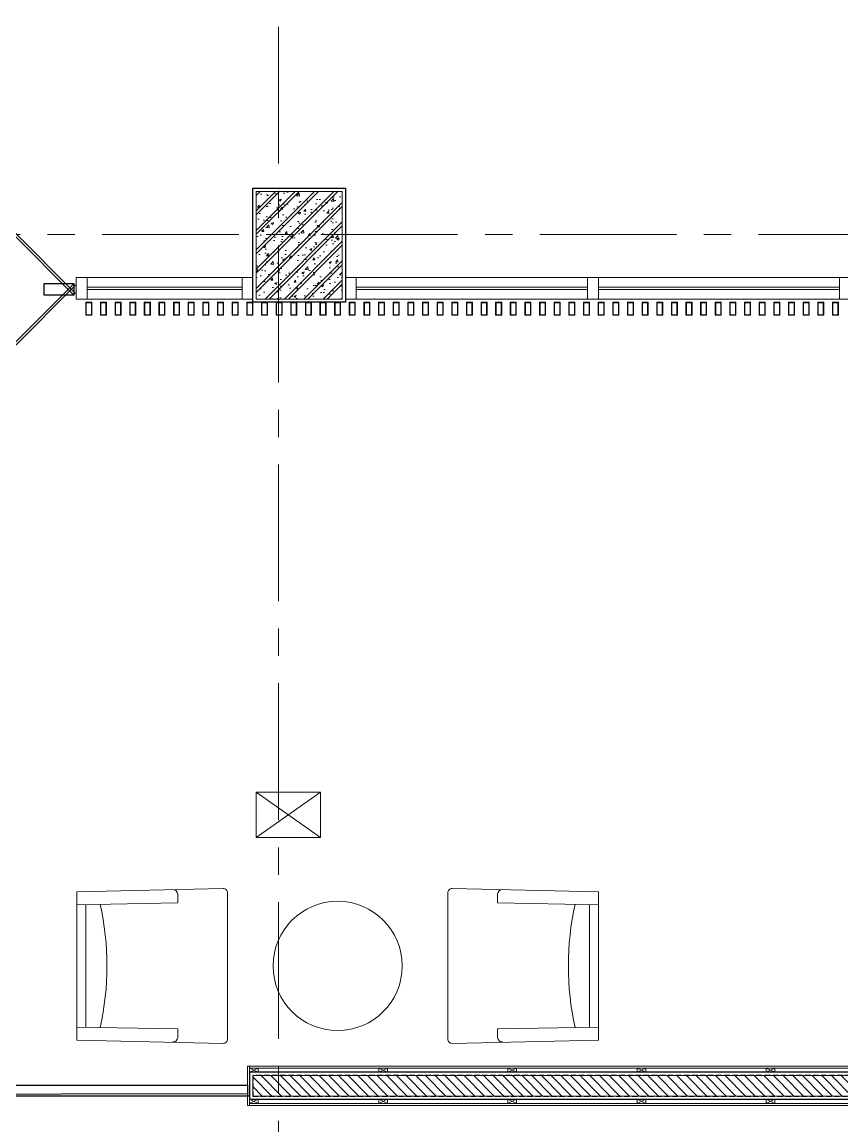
# Model space of a CAD drawing. Header units: millimetres. Extents: x -343543 to 400519, y -115663 to 104219.
# Drawn here: x -323555 to -319747, y -44139 to -39014 of the extents above; entities that cross this region are included whole.
import ezdxf
from ezdxf.xclip import XClip

# ---------------------------------------------------------------- set-up
doc = ezdxf.new("R2010")
doc.units = ezdxf.units.MM
doc.header["$XCLIPFRAME"] = 0
doc.linetypes.add('XREF MAT BANG TUONG XAY$0$CENTER', pattern=[50.800000000000004, 31.75, -6.35, 6.35, -6.35])
doc.linetypes.add('XREF MAT BANG TUONG XAY$0$HIDDEN', pattern=[0.375, 0.25, -0.125])
doc.layers.get('0').update_dxf_attribs({"color": 231, "lineweight": 0})
for name, color, linetype, lineweight in [('A-PATT', 252, 'Continuous', 9), ('A-SYMBOLS', 10, 'Continuous', 13), ('XREF MAT BANG TUONG XAY$0$$0$A-FINE', 8, 'Continuous', 25), ('XREF MAT BANG TUONG XAY$0$01.Xref _MB T1$0$A-WALL-INT', 8, 'Continuous', 9), ('XREF MAT BANG TUONG XAY$0$01.Xref _MB T2-Mai$0$$0$A-DOOR', 8, 'Continuous', 9), ('XREF MAT BANG TUONG XAY$0$A-GRID', 8, 'XREF MAT BANG TUONG XAY$0$CENTER', 15), ('XREF MAT BANG TUONG XAY$0$A-WALL-INT', 8, 'Continuous', 9), ('XREF MAT BANG TUONG XAY$0$xref_IKIGAI_Cot$0$A-FNSH', 8, 'Continuous', 9), ('XREF MAT BANG TUONG XAY$0$xref_IKIGAI_Cot$0$A-PATT', 8, 'Continuous', 5)]:
    doc.layers.add(name, color=color, linetype=linetype, lineweight=lineweight)
for name, color, linetype in [('XREF MAT BANG TUONG XAY$0$A-FNSH', 8, 'Continuous'), ('XREF MAT BANG TUONG XAY$0$A-FURN', 8, 'Continuous'), ('XREF MAT BANG TUONG XAY$0$A-HIDD', 8, 'XREF MAT BANG TUONG XAY$0$HIDDEN'), ('XREF MAT BANG TUONG XAY$0$A-PATT', 8, 'Continuous')]:
    doc.layers.add(name, color=color, linetype=linetype)

# ---------------------------------------------------------------- blocks, each defined once
blk = doc.blocks.new('XREF MAT BANG TUONG XAY$0$xref_IKIGAI_Cot')
at = {"layer": 'XREF MAT BANG TUONG XAY$0$xref_IKIGAI_Cot$0$A-PATT'}
h = blk.add_hatch(dxfattribs=at)
h.set_pattern_fill('BT-01', color=8, scale=15, pattern_type=2)
h.set_pattern_definition([(49.99999999999999, (180, 280.0000000000009), (107.589027390113, -9.412820247389266), [11.25, -123.75]), (355, (180, 280.0000000000009), (-20.81270004195, 112.8288200550018), [9, -99]), (100.4514, (188.9657520000001, 279.2155990000009), (86.77640725710323, 103.415931309143), [9.5610285, -105.1713168]), (46.18420000000001, (180, 310.0000000000009), (160.0861572938467, -24.82785214935271), [16.875, -185.625]), (96.6356, (193.3405117500001, 307.9310039500009), (140.1994058323055, 146.1176806350663), [14.3415432, -157.75695]), (351.1842, (180, 310.0000000000009), (140.1992917700441, 146.1177901387987), [13.5, -148.5]), (21, (195, 302.5000000000009), (89.53605781776925, -60.39283359980082), [11.25, -123.75]), (326.0000000000001, (195, 302.5000000000009), (36.49729978823726, 108.772506757028), [9, -99]), (71.4514, (202.46133495, 297.4672591000009), (126.0333942872235, 48.37957450649286), [9.5610285, -105.1713168]), (37.50000000000001, (180, 280.0000000000009), (1.8239782975936, 49.93407807469672), [0, -97.8, 0, -100.5, 0, -99.375]), (7.499999999999999, (180, 280.0000000000009), (39.46043061632229, 59.16175678235403), [0, -57.3, 0, -95.55, 0, -37.875]), (327.5, (146.5500000000002, 280.0000000000009), (80.07336542586135, -3.383230760156963), [0, -37.5, 0, -117, 0, -155.25]), (317.5, (131.5500000000002, 280.0000000000009), (87.47792540135794, 15.01574734984766), [0, -48.75, 0, -77.69999999999999, 0, -110.25]), (45, (180, 280.0000000000009), (-45.07805730064241, 45.07805730064241), []), (45, (180, 298.3750000000009), (-45.07805730064241, 45.07805730064241), [])])
h.paths.add_polyline_path([(16095.00005637697, -39799.99999982782), (16495.00005637697, -39799.99999982782), (16495.00005637697, -40299.99999982782), (16095.00005637697, -40299.99999982782)])
at = {"layer": 'XREF MAT BANG TUONG XAY$0$A-GRID', "color": 8, "ltscale": 20}
for points in [[(16200, -53895.00000749793), (16200, -27358.27755360899)], [(-2907.525181142613, -40000), (42750.0013740146, -40000)], [(-2907.525181142613, -44000), (42750.0013740146, -44000)]]:
    blk.add_lwpolyline(points, dxfattribs=at)
at = {"layer": 'XREF MAT BANG TUONG XAY$0$xref_IKIGAI_Cot$0$A-FNSH', "color": 8}
for p, q in [((16095.00000273663, -42799.99999985762), (16395.00000273663, -42589.99999985762)), ((16395.00000273663, -42799.99999985762), (16095.00000273663, -42589.99999985762))]:
    blk.add_line(p, q, dxfattribs=at)
for points in [[(16095.00005637697, -39799.99999982782), (16495.00005637697, -39799.99999982782), (16495.00005637697, -40299.99999982782), (16095.00005637697, -40299.99999982782)], [(16095.00000273663, -42799.99999985762), (16395.00000273663, -42799.99999985762), (16395.00000273663, -42589.99999985762), (16095.00000273663, -42589.99999985762)]]:
    blk.add_lwpolyline(points, close=True, dxfattribs=at)
blk = doc.blocks.new('XREF MAT BANG TUONG XAY$0$NDFGNBV')
at = {"layer": 'XREF MAT BANG TUONG XAY$0$01.Xref _MB T1$0$A-WALL-INT', "color": 8}
blk.add_lwpolyline([(-20, -10), (20, -10), (20, 10), (-20, 10)], close=True, dxfattribs=at)
for points in [[(-20, 10), (20, -10)], [(20, 10), (-20, -10)]]:
    blk.add_lwpolyline(points, dxfattribs=at)
blk = doc.blocks.new('XREF MAT BANG TUONG XAY$0$nnnbvnfg')
at = {"layer": 'XREF MAT BANG TUONG XAY$0$01.Xref _MB T1$0$A-WALL-INT', "color": 8}
for points in [[(-14, -30), (14, -30), (14, 30), (-14, 30)], [(-12, -28), (12, -28), (12, 28), (-12, 28)]]:
    blk.add_lwpolyline(points, close=True, dxfattribs=at)
blk = doc.blocks.new('XREF MAT BANG TUONG XAY$0$nnrgnbnnrg')
at = {"layer": 'XREF MAT BANG TUONG XAY$0$01.Xref _MB T2-Mai$0$$0$A-DOOR', "color": 8}
for points in [[(-780.5763266075519, -162.6776693574939), (-214.8909016583202, 403.0077555917451), (-207.8198338464572, 395.936687779882), (-773.5052587956889, -169.7487371693569)], [(808.9211480755039, -162.6776693574939), (243.2357231262722, 403.0077555917451), (236.1646553144092, 395.936687779882), (801.8500802636408, -169.7487371693569)], [(-5635.827589266024, -189.999999827829), (-5585.827589266024, -189.999999827829), (-5585.827589266024, -89.99999982782901), (-5635.827589266024, -89.99999982782901)], [(-5585.827589266024, -89.99999982782901), (-4435.827589266024, -89.99999982782901), (-4435.827589266024, -189.999999827829), (-5585.827589266024, -189.999999827829)], [(-4435.827589266024, -189.999999827829), (-4385.827589266024, -189.999999827829), (-4385.827589266024, -89.99999982782901), (-4435.827589266024, -89.99999982782901)], [(-4385.827589266024, -89.99999982782901), (-3235.827589266024, -89.99999982782901), (-3235.827589266024, -189.999999827829), (-4385.827589266024, -189.999999827829)], [(-3235.827589266024, -189.999999827829), (-3185.827589266024, -189.999999827829), (-3185.827589266024, -89.99999982782901), (-3235.827589266024, -89.99999982782901)], [(-3185.827589266024, -89.99999982782901), (-2035.827589266024, -89.99999982782901), (-2035.827589266024, -189.999999827829), (-3185.827589266024, -189.999999827829)], [(-2035.827589266024, -189.999999827829), (-1985.827589266024, -189.999999827829), (-1985.827589266024, -89.99999982782901), (-2035.827589266024, -89.99999982782901)], [(-1985.827589266024, -89.99999982782901), (-835.827589266024, -89.99999982782901), (-835.827589266024, -189.999999827829), (-1985.827589266024, -189.999999827829)], [(-835.827589266024, -189.999999827829), (-785.827589266024, -189.999999827829), (-785.827589266024, -89.99999982782901), (-835.827589266024, -89.99999982782901)], [(814.172410733976, -189.9999997907798), (864.172410733976, -189.9999997907798), (864.172410733976, -89.99999979077984), (814.172410733976, -89.99999979077984)], [(864.172410733976, -89.99999979077984), (1584.172457368062, -89.99999979077984), (1584.172457368062, -189.9999997907798), (864.172410733976, -189.9999997907798)], [(1584.172457368062, -189.9999997907798), (1634.172457368062, -189.9999997907798), (1634.172457368062, -89.99999979077984), (1584.172457368062, -89.99999979077984)], [(-5585.827589266024, -134.999999827829), (-4435.827589266024, -134.999999827829), (-4435.827589266024, -144.999999827829), (-5585.827589266024, -144.999999827829)], [(-4385.827589266024, -134.999999827829), (-3235.827589266024, -134.999999827829), (-3235.827589266024, -144.999999827829), (-4385.827589266024, -144.999999827829)], [(-3185.827589266024, -134.999999827829), (-2035.827589266024, -134.999999827829), (-2035.827589266024, -144.999999827829), (-3185.827589266024, -144.999999827829)], [(-1985.827589266024, -134.999999827829), (-835.827589266024, -134.999999827829), (-835.827589266024, -144.999999827829), (-1985.827589266024, -144.999999827829)], [(-780.5763266075519, -127.3223302981642), (-214.8909016583202, -693.0077552474031), (-207.8198338464572, -685.9366874355401), (-773.5052587956889, -120.2512624863011)], [(808.9211480755039, -127.3223302981642), (243.2357231262722, -693.0077552474031), (236.1646553144092, -685.9366874355401), (801.8500802636408, -120.2512624863011)], [(864.172410733976, -134.9999997907798), (1584.172457368062, -134.9999997907798), (1584.172457368062, -144.9999997907798), (864.172410733976, -144.9999997907798)]]:
    blk.add_lwpolyline(points, close=True, dxfattribs=at)
at = {"layer": 'XREF MAT BANG TUONG XAY$0$A-FURN', "color": 8}
for points in [[(-775.827589266024, -119.999999827829), (-635.2786926648332, -119.999999827829), (-635.2786926648332, -169.999999827829), (-775.827589266024, -169.999999827829)], [(804.1724107340269, -119.999999827829), (663.6235141328361, -119.999999827829), (663.6235141328361, -169.999999827829), (804.1724107340269, -169.999999827829)]]:
    blk.add_lwpolyline(points, close=True, dxfattribs=at)
blk.add_circle((-755.827589266024, -144.999999827829), 10, dxfattribs=at)
for centre, start, end in [((-785.827589266024, -149.999999827829), 0.3580939591255562, 44.09200853050424), ((814.172410733976, -149.999999827829), 135.9079914694958, 179.6419060408745), ((-785.827589266024, -139.999999827829), 315.9079914693507, 359.6419060408744), ((814.172410733976, -139.999999827829), 180.3580939591256, 224.0920085306493)]:
    blk.add_arc(centre, 800.0156248474151, start, end, dxfattribs=at)
blk = doc.blocks.new('*U261')
at = {"layer": 'XREF MAT BANG TUONG XAY$0$A-PATT'}
h = blk.add_hatch(dxfattribs=at)
h.set_pattern_fill('ANSI31', color=8, scale=10)
h.set_pattern_definition([(45, (43286.78236028781, -11178.56439682681), (-22.45064030267288, 22.45064030267288), [])])
h.paths.add_polyline_path([(-38.69831128977239, 47.5), (7801.294411045757, 47.5), (7801.294411045757, -47.5), (-38.69831128977239, -47.5)])
at = {"layer": 'XREF MAT BANG TUONG XAY$0$A-WALL-INT', "color": 8}
blk.add_lwpolyline([(-38.69831128977239, 47.5), (7801.294411045757, 47.5), (7801.294411045757, -47.5), (-38.69831128977239, -47.5)], close=True, dxfattribs=at)
blk = doc.blocks.new('XREF MAT BANG NOI THAT$0$YLD.Studio-05-90')
at = {"color": 8}
for p, q in [((-292.7676709034349, 231.4373048227299), (-284.2500000005966, 700.0000000000382)), ((291.5726442315936, 231.437304822728), (284.2499999982392, 700.0000000000382)), ((-285.0025550453429, 658.6014505538606), (284.8969717962245, 658.6014505539388)), ((-292.7676709034349, 231.4373048227299), (-333.3883163634309, 231.4373048227335)), ((291.5726442315936, 231.437304822728), (332.1932896915896, 231.4373048227335))]:
    blk.add_line(p, q, dxfattribs=at)
blk.add_lwpolyline([(-339.5449381405415, -4.18367562815547e-11), (339.5449381405415, 4.18367562815547e-11, 0.420818003117986), (359.539877561896, 20.44988613707392), (344.2499999982392, 700.0000000000382), (-344.2500000005966, 700.0000000000382), (-359.5398775619033, 20.44988613692112, 0.4208180031170397)], format="xyb", close=True, dxfattribs=at)
for centre, radius, start, end in [((4.981848178431392e-08, 1879.560413497307), 1319.560413497308, 257.4724811155225, 282.5152439754241), ((-332.2383140208913, 253.4605851472861), 22.05328505329116, 178.8252031633398, 267.0108680297234), ((331.0432873490499, 253.4605851472861), 22.05328505329116, 272.9891319702766, 1.174796836660204)]:
    blk.add_arc(centre, radius, start, end, dxfattribs=at)
blk = doc.blocks.new('XREF MAT BANG NOI THAT')
at = {"color": 8}
blk.add_circle((16474.0531966838, -43396.10716860139), 300, dxfattribs=at)
at = {"color": 8, "xscale": -1.000000000000001, "rotation": 90}
blk.add_blockref('XREF MAT BANG NOI THAT$0$YLD.Studio-05-90', (15962.51452304544, -43396.10716860138), dxfattribs=at)
at = {"color": 8, "rotation": 270}
blk.add_blockref('XREF MAT BANG NOI THAT$0$YLD.Studio-05-90', (16985.59187032217, -43396.10716860138), dxfattribs=at)
blk = doc.blocks.new('01.Xref _MB T1')
at = {"layer": 'XREF MAT BANG TUONG XAY$0$$0$A-FINE', "color": 8, "elevation": -2.932210918976478e-10}
blk.add_lwpolyline([(16055.98893388163, -43990.3656428094), (9994.988816762252, -44000.00001075099), (9994.988435383973, -42880.00007611902), (8894.990413692241, -42880.00007611902), (8894.988816724584, -43685.00003011007)], dxfattribs=at)
at = {"layer": 'XREF MAT BANG TUONG XAY$0$01.Xref _MB T1$0$A-WALL-INT', "color": 8}
for points in [[(16055.99939583792, -44044.00001075099), (16055.99939583792, -43861.00001075099), (16064.99939583792, -43861.00001075099), (16064.99939583792, -44044.00001075099)], [(16064.99939583792, -43870.00001075099), (23934.99202252619, -43870.00001075099), (23934.99202252619, -43861.00001075099), (16064.99939583792, -43861.00001075099)], [(16064.99939583792, -44035.00001075099), (23934.99202252619, -44035.00001075099), (23934.99202252619, -44044.00001075099), (16064.99939583792, -44044.00001075099)]]:
    blk.add_lwpolyline(points, close=True, dxfattribs=at)
at = {"layer": 'XREF MAT BANG TUONG XAY$0$01.Xref _MB T2-Mai$0$$0$A-DOOR', "color": 8}
for points in [[(16509.9907832041, -40300.00001057881), (16559.9907832041, -40300.00001057881), (16559.9907832041, -40200.00001057881), (16509.9907832041, -40200.00001057881)], [(16559.9907832041, -40200.00001057881), (17634.9907832041, -40200.00001057881), (17634.9907832041, -40300.00001057881), (16559.9907832041, -40300.00001057881)], [(17634.9907832041, -40300.00001057881), (17684.9907832041, -40300.00001057881), (17684.9907832041, -40200.00001057881), (17634.9907832041, -40200.00001057881)], [(17684.9907832041, -40200.00001057881), (18804.9907832041, -40200.00001057881), (18804.9907832041, -40300.00001057881), (17684.9907832041, -40300.00001057881)], [(18804.9907832041, -40300.00001057881), (18854.9907832041, -40300.00001057881), (18854.9907832041, -40200.00001057881), (18804.9907832041, -40200.00001057881)], [(16559.9907832041, -40245.00001057881), (17634.9907832041, -40245.00001057881), (17634.9907832041, -40255.00001057881), (16559.9907832041, -40255.00001057881)], [(17684.9907832041, -40245.00001057881), (18804.9907832041, -40245.00001057881), (18804.9907832041, -40255.00001057881), (17684.9907832041, -40255.00001057881)]]:
    blk.add_lwpolyline(points, close=True, dxfattribs=at)
at = {"layer": 'XREF MAT BANG TUONG XAY$0$A-FNSH', "color": 8}
blk.add_lwpolyline([(16079.9907832041, -39785.00001057881), (16509.9907832041, -39785.00001057881), (16509.9907832041, -40315.00001057881), (16079.9907832041, -40315.00001057881)], close=True, dxfattribs=at)
at = {"layer": 'XREF MAT BANG TUONG XAY$0$A-FURN', "color": 8}
blk.add_lwpolyline([(16064.99939583792, -44015.00001075099), (23934.99202252619, -44015.00001075099), (23934.99202252619, -43890.00001075099), (16064.99939583792, -43890.00001075099)], close=True, dxfattribs=at)
at = {"layer": 'XREF MAT BANG TUONG XAY$0$A-FURN', "color": 8, "elevation": -2.932210918976478e-10}
blk.add_lwpolyline([(16064.99939583792, -44000.00055415439), (9994.990728209737, -44000.00055415439), (9994.990728209737, -43950.00055415439), (16055.99939583792, -43950.00055415439), (16055.99939583792, -44000.00055415439)], dxfattribs=at)
at = {"layer": 'XREF MAT BANG TUONG XAY$0$A-HIDD', "color": 8, "ltscale": 100}
blk.add_lwpolyline([(16079.99939583792, -44000.00001075099), (23919.99202252619, -44000.00001075099), (23919.99202252619, -43905.00001075099), (16079.99939583792, -43905.00001075099)], close=True, dxfattribs=at)
at = {"color": 8}
ref = blk.add_blockref('XREF MAT BANG TUONG XAY$0$xref_IKIGAI_Cot', (-0.009273172880057245, -1.07509913505055e-05), dxfattribs=at)
XClip(ref).set_block_clipping_path([(-5181.149416777484, -58156.12518449636), (44638.32758750307, -24933.26505126614)])
at = {"layer": 'XREF MAT BANG TUONG XAY$0$A-FURN', "color": 8}
for name, p in [('XREF MAT BANG TUONG XAY$0$nnrgnbnnrg', (14445.81832583583, -40110.00001075098)), ('XREF MAT BANG TUONG XAY$0$nnnbvnfg', (15317.9907832041, -40345.00001057881)), ('XREF MAT BANG TUONG XAY$0$nnnbvnfg', (15385.9907832041, -40345.00001057881)), ('XREF MAT BANG TUONG XAY$0$nnnbvnfg', (15453.9907832041, -40345.00001057881)), ('XREF MAT BANG TUONG XAY$0$nnnbvnfg', (15521.9907832041, -40345.00001057881)), ('XREF MAT BANG TUONG XAY$0$nnnbvnfg', (15589.9907832041, -40345.00001057881)), ('XREF MAT BANG TUONG XAY$0$nnnbvnfg', (15657.9907832041, -40345.00001057881)), ('XREF MAT BANG TUONG XAY$0$nnnbvnfg', (15725.9907832041, -40345.00001057881)), ('XREF MAT BANG TUONG XAY$0$nnnbvnfg', (15793.9907832041, -40345.00001057881)), ('XREF MAT BANG TUONG XAY$0$nnnbvnfg', (15861.9907832041, -40345.00001057881)), ('XREF MAT BANG TUONG XAY$0$nnnbvnfg', (15929.9907832041, -40345.00001057881)), ('XREF MAT BANG TUONG XAY$0$nnnbvnfg', (15997.9907832041, -40345.00001057881)), ('XREF MAT BANG TUONG XAY$0$nnnbvnfg', (16065.9907832041, -40345.00001057881)), ('XREF MAT BANG TUONG XAY$0$nnnbvnfg', (16133.9907832041, -40345.00001057881)), ('XREF MAT BANG TUONG XAY$0$nnnbvnfg', (16201.9907832041, -40345.00001057881)), ('XREF MAT BANG TUONG XAY$0$nnnbvnfg', (16269.9907832041, -40345.00001057881)), ('XREF MAT BANG TUONG XAY$0$nnnbvnfg', (16337.9907832041, -40345.00001057881)), ('XREF MAT BANG TUONG XAY$0$nnnbvnfg', (16405.9907832041, -40345.00001057881)), ('XREF MAT BANG TUONG XAY$0$nnnbvnfg', (16473.9907832041, -40345.00001057881)), ('XREF MAT BANG TUONG XAY$0$nnnbvnfg', (16541.9907832041, -40345.00001057881)), ('XREF MAT BANG TUONG XAY$0$nnnbvnfg', (16609.9907832041, -40345.00001057881)), ('XREF MAT BANG TUONG XAY$0$nnnbvnfg', (16677.9907832041, -40345.00001057881)), ('XREF MAT BANG TUONG XAY$0$nnnbvnfg', (16745.9907832041, -40345.00001057881)), ('XREF MAT BANG TUONG XAY$0$nnnbvnfg', (16813.9907832041, -40345.00001057881)), ('XREF MAT BANG TUONG XAY$0$nnnbvnfg', (16881.9907832041, -40345.00001057881)), ('XREF MAT BANG TUONG XAY$0$nnnbvnfg', (16949.9907832041, -40345.00001057881)), ('XREF MAT BANG TUONG XAY$0$nnnbvnfg', (17017.9907832041, -40345.00001057881)), ('XREF MAT BANG TUONG XAY$0$nnnbvnfg', (17085.9907832041, -40345.00001057881)), ('XREF MAT BANG TUONG XAY$0$nnnbvnfg', (17153.9907832041, -40345.00001057881)), ('XREF MAT BANG TUONG XAY$0$nnnbvnfg', (17221.9907832041, -40345.00001057881)), ('XREF MAT BANG TUONG XAY$0$nnnbvnfg', (17289.9907832041, -40345.00001057881)), ('XREF MAT BANG TUONG XAY$0$nnnbvnfg', (17357.9907832041, -40345.00001057881)), ('XREF MAT BANG TUONG XAY$0$nnnbvnfg', (17425.9907832041, -40345.00001057881)), ('XREF MAT BANG TUONG XAY$0$nnnbvnfg', (17493.9907832041, -40345.00001057881)), ('XREF MAT BANG TUONG XAY$0$nnnbvnfg', (17561.9907832041, -40345.00001057881)), ('XREF MAT BANG TUONG XAY$0$nnnbvnfg', (17629.9907832041, -40345.00001057881)), ('XREF MAT BANG TUONG XAY$0$nnnbvnfg', (17697.9907832041, -40345.00001057881)), ('XREF MAT BANG TUONG XAY$0$nnnbvnfg', (17765.9907832041, -40345.00001057881)), ('XREF MAT BANG TUONG XAY$0$nnnbvnfg', (17765.9907832041, -40345.00001057881)), ('XREF MAT BANG TUONG XAY$0$nnnbvnfg', (17833.9907832041, -40345.00001057881)), ('XREF MAT BANG TUONG XAY$0$nnnbvnfg', (17901.9907832041, -40345.00001057881)), ('XREF MAT BANG TUONG XAY$0$nnnbvnfg', (17969.9907832041, -40345.00001057881)), ('XREF MAT BANG TUONG XAY$0$nnnbvnfg', (18037.9907832041, -40345.00001057881)), ('XREF MAT BANG TUONG XAY$0$nnnbvnfg', (18105.9907832041, -40345.00001057881)), ('XREF MAT BANG TUONG XAY$0$nnnbvnfg', (18173.9907832041, -40345.00001057881)), ('XREF MAT BANG TUONG XAY$0$nnnbvnfg', (18241.9907832041, -40345.00001057881)), ('XREF MAT BANG TUONG XAY$0$nnnbvnfg', (18309.9907832041, -40345.00001057881)), ('XREF MAT BANG TUONG XAY$0$nnnbvnfg', (18377.9907832041, -40345.00001057881)), ('XREF MAT BANG TUONG XAY$0$nnnbvnfg', (18445.9907832041, -40345.00001057881)), ('XREF MAT BANG TUONG XAY$0$nnnbvnfg', (18513.9907832041, -40345.00001057881)), ('XREF MAT BANG TUONG XAY$0$nnnbvnfg', (18581.9907832041, -40345.00001057881)), ('XREF MAT BANG TUONG XAY$0$nnnbvnfg', (18649.9907832041, -40345.00001057881)), ('XREF MAT BANG TUONG XAY$0$nnnbvnfg', (18717.9907832041, -40345.00001057881)), ('XREF MAT BANG TUONG XAY$0$nnnbvnfg', (18785.9907832041, -40345.00001057881)), ('XREF MAT BANG TUONG XAY$0$NDFGNBV', (16084.99939583792, -43880.00001075099)), ('XREF MAT BANG TUONG XAY$0$NDFGNBV', (16684.99939583792, -43880.00001075099)), ('XREF MAT BANG TUONG XAY$0$NDFGNBV', (17284.99939583792, -43880.00001075099)), ('XREF MAT BANG TUONG XAY$0$NDFGNBV', (17884.99939583792, -43880.00001075099)), ('XREF MAT BANG TUONG XAY$0$NDFGNBV', (18484.99939583792, -43880.00001075099)), ('XREF MAT BANG TUONG XAY$0$NDFGNBV', (16084.99939583792, -44025.00001075099)), ('XREF MAT BANG TUONG XAY$0$NDFGNBV', (16684.99939583792, -44025.00001075099)), ('XREF MAT BANG TUONG XAY$0$NDFGNBV', (17284.99939583792, -44025.00001075099)), ('XREF MAT BANG TUONG XAY$0$NDFGNBV', (17884.99939583792, -44025.00001075099)), ('XREF MAT BANG TUONG XAY$0$NDFGNBV', (18484.99939583792, -44025.00001075099))]:
    blk.add_blockref(name, p, dxfattribs=at)
at = {"layer": 'XREF MAT BANG TUONG XAY$0$A-FURN', "color": 8, "xscale": -1}
blk.add_blockref('*U261', (23881.29371123642, -43952.50001075099), dxfattribs=at)
at = {"layer": 'A-PATT', "color": 8}
blk.add_blockref('XREF MAT BANG NOI THAT', (0, 0), dxfattribs=at)

msp = doc.modelspace()

# ---------------------------------------------------------------- block references
at = {"layer": 'A-SYMBOLS'}
msp.add_blockref('01.Xref _MB T1', (-338563.4783449996, 2.91038304567337e-11), dxfattribs=at)

doc.saveas('drawing.dxf')
